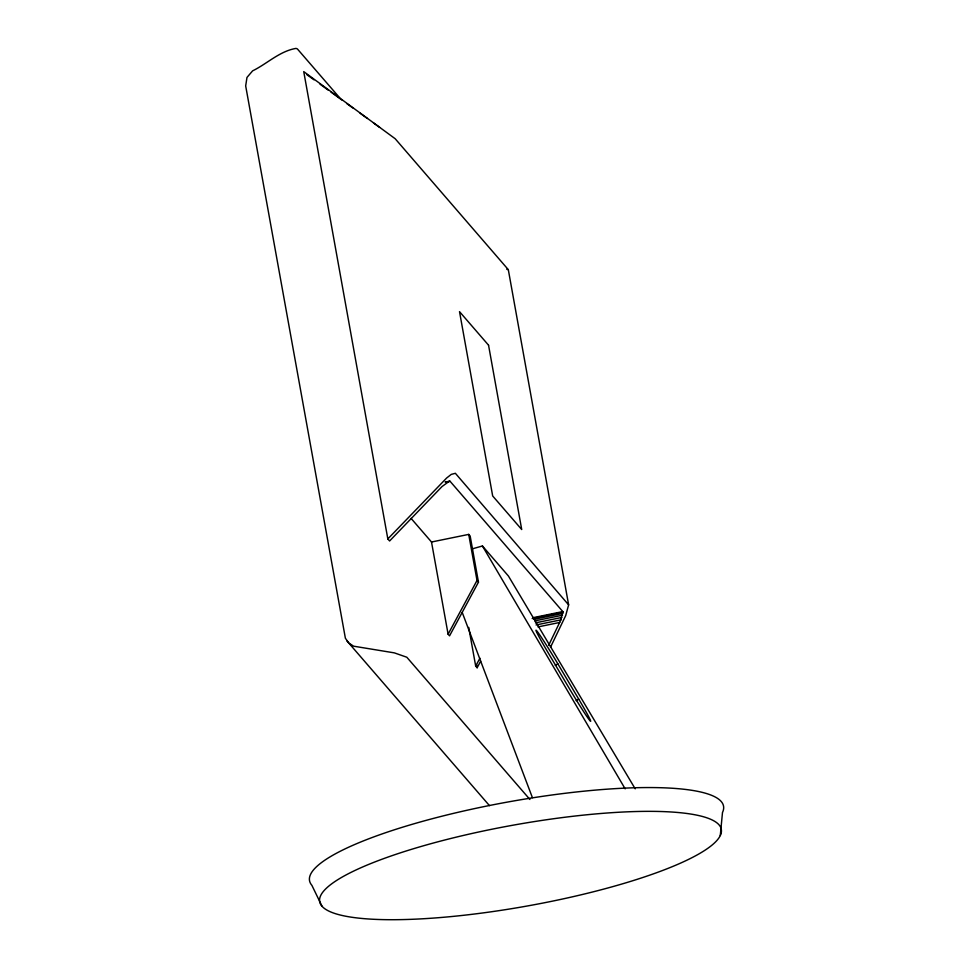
<?xml version="1.0" encoding="UTF-8"?>
<svg xmlns="http://www.w3.org/2000/svg" width="968" height="968" viewBox="0 0 968 968"><rect width="100%" height="100%" fill="white"/><g stroke="black" fill="none" stroke-linecap="round" stroke-linejoin="round"><path stroke-width="1.45" d="M548.674 645.281L560.883 619.883L562.807 611.582L450.047 481.265L445.135 481.991M449.539 481.084L442.074 486.505L389.608 540.979L387.829 538.922L303.746 71.62L395.174 138.727L508.309 269.661L568.627 604.867L565.699 615.6L550.502 647.241M720.289 835.529A204.018 41.019 -10.2 0 0 439.194 841.458A204.018 41.019 -10.2 0 0 402.047 919.6A204.018 41.019 -10.2 0 0 720.289 835.529L722.491 812.479A210.322 42.29 -10.2 0 0 511.576 801.335A210.322 42.29 -10.2 0 0 311.877 885.321L321.993 906.181M468.718 534.396L470.17 536.066L478.47 582.155L449.551 635.855L448.099 634.185L477.018 580.473L468.718 534.396L431.51 542.007L411.073 518.388M480.66 661.192L477.139 667.751L475.687 666.069L479.91 658.204M387.829 538.922L446.647 478.01L451.257 474.393L455.371 473.304L568.627 604.867M555.305 665.391L557.858 663.854L578.707 699.102A32.501 1.307 58.8 0 1 589.887 720.628A32.501 1.307 58.8 0 1 568.833 687.679L547.973 652.444A32.501 1.307 58.8 0 1 536.804 630.918A32.501 1.307 58.8 0 1 557.858 663.854M576.129 700.663L578.707 699.102M472.481 548.795L482.427 545.988L508.454 576.069L635.214 788.835M445.631 482.173L450.047 481.265M533.344 617.62L562.807 611.582M532.17 618.54L563.013 612.224M533.852 619.351L562.928 613.397M534.711 620.899L562.529 615.2M535.449 622.86L561.815 617.451M536.054 624.965L560.883 619.883M537.954 626.925L559.71 622.46M508.309 269.661L506.772 269.273M306.735 74.56L314.019 79.836M320.081 84.228L328.575 90.375M331.008 92.129L341.922 100.043M346.786 103.564L352.848 107.956M360.132 113.232L367.416 118.495M373.479 122.9L379.625 127.365M339.695 97.841L297.358 48.908L296.014 48.4C279.692 51.122 267.047 63.803 252.612 70.858L246.973 77.44L245.678 85.922L345.382 638.227L348.734 643.006L353.635 646.188L394.387 652.88L406.814 657.236L529.895 799.471M477.018 580.473L478.47 582.155M346.798 640.743L489.469 805.642M482.427 545.988L625.159 788.847M462.208 612.417L532.4 797.62M476.595 664.774L477.139 667.751M468.73 627.409L475.687 666.069M431.51 542.007L448.099 634.185M488.55 345.189L459.51 311.635L492.676 495.967L521.716 529.532L488.55 345.189"/></g></svg>
